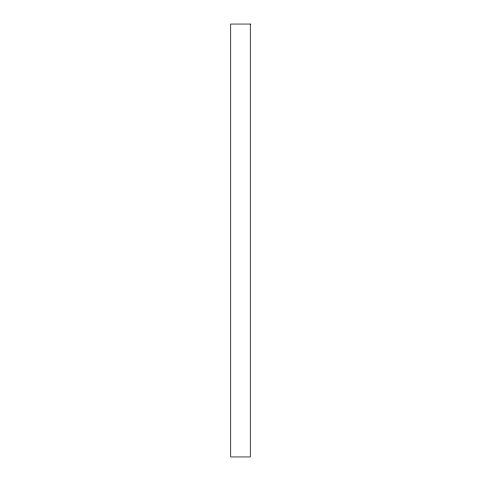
<?xml version="1.0" encoding="UTF-8"?>
<svg xmlns="http://www.w3.org/2000/svg" width="481" height="481" viewBox="0 0 481 481"><rect width="100%" height="100%" fill="white"/><g stroke="black" fill="none" stroke-linecap="round" stroke-linejoin="round"><path stroke-width="0.72" d="M250.294 24.05L230.706 24.05L230.706 456.95L250.294 456.95L250.294 24.05"/></g></svg>
